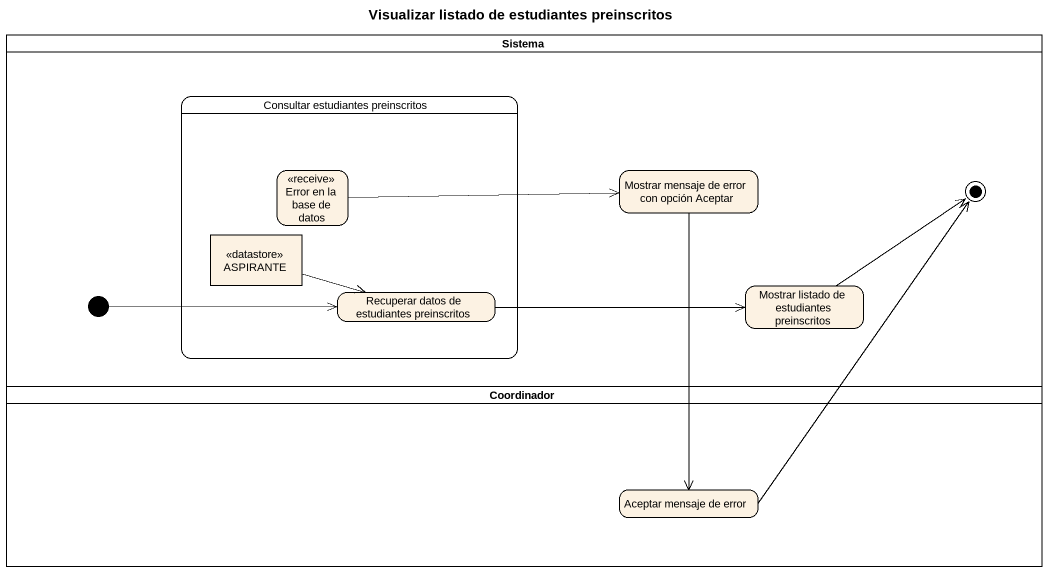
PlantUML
@startuml
title Visualizar listado de estudiantes preinscritos
hide empty description
state Sistema <<partition>> {
  state "Consultar estudiantes preinscritos" as Consultar_estudiantes {
    state "Error en la base de datos" as Error_en_la_base_de_datos <<receive>>
    state ASPIRANTE <<datastore>>
    state "Recuperar datos de estudiantes preinscritos" as Recuperar_datos_de
  }
  state "Mostrar mensaje de error con opción Aceptar" as Mostrar_mensaje_de_error
  state final1 <<end>>
  state initial1 <<start>>
  state "Mostrar listado de estudiantes preinscritos" as Mostrar_listado_de
}
state Coordinador <<partition>> {
  state "Aceptar mensaje de error" as Aceptar_mensaje_de_error
}
Error_en_la_base_de_datos -right-> Mostrar_mensaje_de_error
Mostrar_mensaje_de_error --> Aceptar_mensaje_de_error
ASPIRANTE -right-> Recuperar_datos_de
initial1 -right-> Recuperar_datos_de
Recuperar_datos_de -right-> Mostrar_listado_de
Mostrar_listado_de -up-> final1
Aceptar_mensaje_de_error -up-> final1
@enduml
